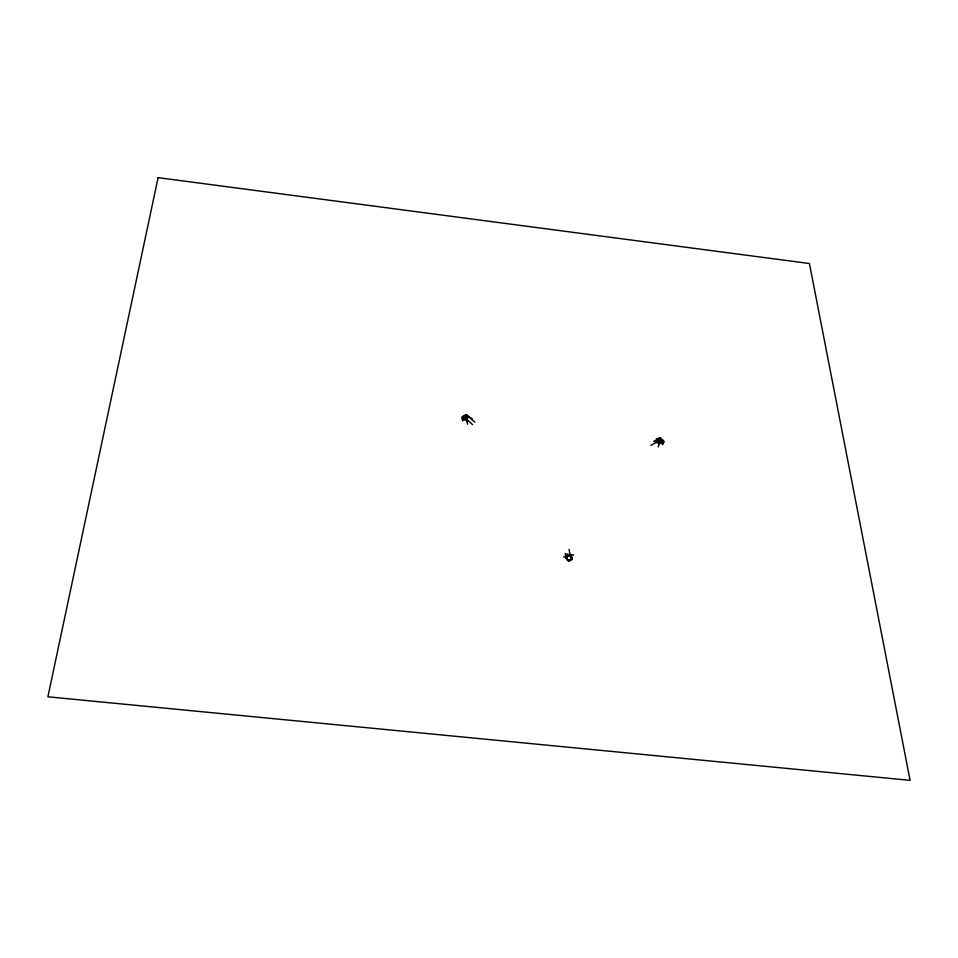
<?xml version="1.0" encoding="UTF-8"?>
<svg xmlns="http://www.w3.org/2000/svg" width="958" height="958" viewBox="0 0 958 958"><rect width="100%" height="100%" fill="white"/><g stroke="black" fill="none" stroke-linecap="round" stroke-linejoin="round"><path stroke-width="1.44" d="M466.809 421.628L467.288 418.682L462.81 418.155L462.618 416.383L467.073 416.91M658.565 444.32L659.176 441.387L658.541 439.59L662.876 440.105L663.523 441.901L659.176 441.387M661.475 443.722L659.906 440.009L660.577 437.782L656.242 438.884M658.134 446.907L661.056 440.033L663.954 441.925L662.792 444.668M463.349 417.999L464.546 415.293L467.157 415.712L472.246 418.79M467.157 415.712L465.349 419.772L467.899 421.304M462.81 419.891L467.085 415.161L474.833 422.191M465.073 417.46L467.085 415.161M563.496 556.814L566.394 557.532L569.711 554.778L571.507 558.658M654.134 441.291L659.308 438.297L661.188 439.483L650.817 445.47M657.152 442.991L659.739 441.494M567.028 559.64L565.831 557.053L570.273 555.257L569.028 549.425M467.875 417.041L462.007 418.023L462.642 420.933M654.11 441.482L659.906 440.009M566.765 558.61L566.25 556.251L573.555 554.874M568.741 560.61L571.651 559.939L570.621 555.233M566.25 556.251L572.166 555.52M658.11 439.578L661.056 440.033M565.364 553.712L569.711 554.778M464.822 417.604L472.545 424.61M570.273 555.257L572.07 559.137L571.136 554.79M566.394 557.532L567.591 560.119M660.577 437.782L662.756 443.195M466.019 416.934L467.6 424.238M565.232 554.119L565.831 557.053M158.094 177.649L47.9 696.801L910.1 780.351L809.426 263.522L158.094 177.649M571.842 558.286L569.615 561.137L566.058 557.903L568.286 555.065L571.842 558.286M663.631 441.027L661.715 443.47L658.421 440.476L660.337 438.034L663.631 441.027M572.237 558.586L568.154 560.969L565.675 557.604L569.747 555.221L572.237 558.586M465.792 414.958L461.912 417.137L464.103 420.107L467.983 417.928L465.792 414.958"/></g></svg>
